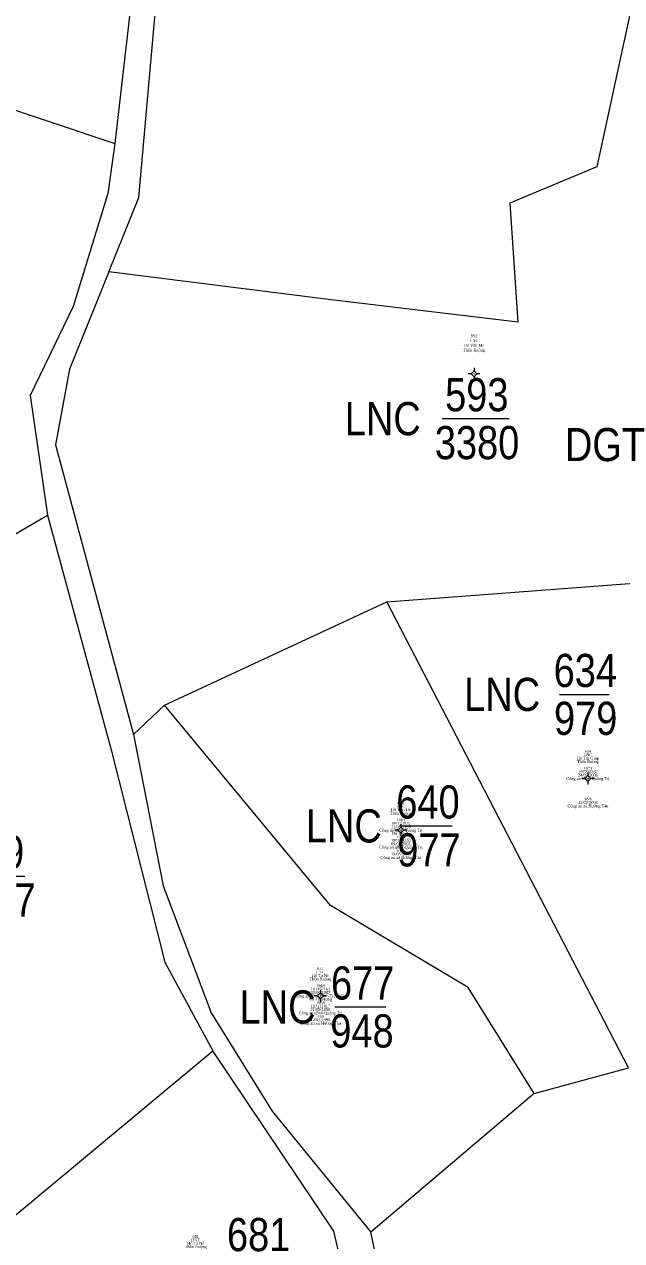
# Model space of a CAD drawing. Header units: metres. Extents: x 545779 to 547235, y 1841259 to 1843294.
# Drawn here: x 546232 to 546295.1, y 1842322.3 to 1842450.7 of the extents above; entities that cross this region are included whole.
import ezdxf
from ezdxf.enums import TextEntityAlignment as Align

# ---------------------------------------------------------------- set-up
doc = ezdxf.new("R2010")
doc.units = ezdxf.units.M
doc.header["$MEASUREMENT"] = 0
for name, color, linetype, lineweight in [('Level 10', 7, 'Continuous', 0), ('Level 11', 7, 'Continuous', 0), ('Level 13', 7, 'Continuous', 0), ('Level 15', 7, 'Continuous', 0), ('Level 23', 7, 'Continuous', 0)]:
    doc.layers.add(name, color=color, linetype=linetype, lineweight=lineweight)
doc.styles.add('Style-vnarialNarrowI', font='vnarialNarrowI.shx')
doc.styles.add('Style-Vntimei', font='Vntimei.shx')

# ---------------------------------------------------------------- blocks, each defined once
blk = doc.blocks.new('N_THUA_823')
at = {"layer": 'Level 13', "color": 230, "linetype": 'Continuous', "lineweight": 13, "flags": 128}
blk.add_lwpolyline([(-2.62, 0), (4.46, 0)], dxfattribs=at)
at = {"layer": 'Level 13', "color": 230, "linetype": 'Continuous', "lineweight": 0, "style": 'Style-vnarialNarrowI'}
blk.add_text('593', height=3.49998, dxfattribs=at).set_placement((1.029485, 0.78), align=Align.CENTER)
blk.add_text('LNC ', height=3.49998, dxfattribs=at).set_placement((-3.771418, -0.00001), align=Align.MIDDLE_RIGHT)
blk.add_text('3380', height=3.49998, dxfattribs=at).set_placement((1.059544, -0.78002), align=Align.TOP_CENTER)
blk = doc.blocks.new('N_THUA_871')
at = {"layer": 'Level 13', "color": 230, "linetype": 'Continuous', "lineweight": 13, "flags": 128}
blk.add_lwpolyline([(-2.84, 0), (2.41, 0)], dxfattribs=at)
at = {"layer": 'Level 13', "color": 230, "linetype": 'Continuous', "lineweight": 0, "style": 'Style-vnarialNarrowI'}
blk.add_text('634', height=3.49998, dxfattribs=at).set_placement((-0.112599, 0.78), align=Align.CENTER)
blk.add_text('LNC ', height=3.49998, dxfattribs=at).set_placement((-3.771418, -0.00001), align=Align.MIDDLE_RIGHT)
blk.add_text('979', height=3.49998, dxfattribs=at).set_placement((-0.07671, -0.78002), align=Align.TOP_CENTER)
blk = doc.blocks.new('N_THUA_876')
at = {"layer": 'Level 13', "color": 230, "linetype": 'Continuous', "lineweight": 13, "flags": 128}
blk.add_lwpolyline([(-2.61, 0), (4.52, 0)], dxfattribs=at)
at = {"layer": 'Level 13', "color": 230, "linetype": 'Continuous', "lineweight": 0, "style": 'Style-vnarialNarrowI'}
blk.add_text('639', height=3.49998, dxfattribs=at).set_placement((1.10329, 0.78), align=Align.CENTER)
blk.add_text('LNC ', height=3.49998, dxfattribs=at).set_placement((-3.771418, -0.00001), align=Align.MIDDLE_RIGHT)
blk.add_text('2357', height=3.49998, dxfattribs=at).set_placement((1.194126, -0.78002), align=Align.TOP_CENTER)
blk = doc.blocks.new('N_THUA_877')
at = {"layer": 'Level 13', "color": 230, "linetype": 'Continuous', "lineweight": 13, "flags": 128}
blk.add_lwpolyline([(-2.83, 0), (2.53, 0)], dxfattribs=at)
at = {"layer": 'Level 13', "color": 230, "linetype": 'Continuous', "lineweight": 0, "style": 'Style-vnarialNarrowI'}
blk.add_text('640', height=3.49998, dxfattribs=at).set_placement((-0.015308, 0.78), align=Align.CENTER)
blk.add_text('LNC ', height=3.49998, dxfattribs=at).set_placement((-3.771418, -0.00001), align=Align.MIDDLE_RIGHT)
blk.add_text('977', height=3.49998, dxfattribs=at).set_placement((0.089274, -0.78002), align=Align.TOP_CENTER)
blk = doc.blocks.new('N_THUA_919')
at = {"layer": 'Level 13', "color": 230, "linetype": 'Continuous', "lineweight": 13, "flags": 128}
blk.add_lwpolyline([(-2.84, 0), (2.54, 0)], dxfattribs=at)
at = {"layer": 'Level 13', "color": 230, "linetype": 'Continuous', "lineweight": 0, "style": 'Style-vnarialNarrowI'}
blk.add_text('677', height=3.49998, dxfattribs=at).set_placement((0.089274, 0.78), align=Align.CENTER)
blk.add_text('LNC ', height=3.49998, dxfattribs=at).set_placement((-3.771418, -0.00001), align=Align.MIDDLE_RIGHT)
blk.add_text('948', height=3.49998, dxfattribs=at).set_placement((0.018231, -0.78002), align=Align.TOP_CENTER)
blk = doc.blocks.new('N_THUA_1136')
at = {"layer": 'Level 13', "color": 230, "linetype": 'Continuous', "lineweight": 13, "flags": 128}
blk.add_lwpolyline([(0, 0), (6.57, 0)], dxfattribs=at)
at = {"layer": 'Level 13', "color": 230, "linetype": 'Continuous', "lineweight": 0, "style": 'Style-vnarialNarrowI'}
blk.add_text('881', height=3.49998, dxfattribs=at).set_placement((3.594692, 0.78), align=Align.CENTER)
blk.add_text('881', height=3.49998, dxfattribs=at).set_placement((3.594692, 0.78), align=Align.CENTER)
blk.add_text('DGT ', height=3.49998, dxfattribs=at).set_placement((0.070438, -0.00001), align=Align.MIDDLE_RIGHT)
blk.add_text('709', height=3.49998, dxfattribs=at).set_placement((3.42329, -0.78002), align=Align.TOP_CENTER)
blk = doc.blocks.new('CENTRD')
at = {"layer": 'Level 11', "linetype": 'Continuous', "lineweight": 0}
h = blk.add_hatch(color=3, dxfattribs=at)
edge = h.paths.add_edge_path()
edge.add_arc((-0.0025, 0), 1.500056, 0, 360)
at = {"layer": 'Level 11', "color": 3, "linetype": 'Continuous', "lineweight": 0}
for p, q in [((-6.200231, 0), (-12.600469, 0)), ((0, 6.200231), (-6.200231, 0)), ((-6.200231, 0), (0, -6.200231)), ((0, 12.600469), (0, 6.200231)), ((6.200231, 0), (0, 6.200231)), ((0, -6.200231), (6.200231, 0)), ((12.400462, 0), (6.200231, 0)), ((0, -6.200231), (0, -12.600469))]:
    blk.add_line(p, q, dxfattribs=at)

msp = doc.modelspace()

# ---------------------------------------------------------------- linework, layer by layer
at = {"layer": 'Level 10', "color": 7, "linetype": 'Continuous', "lineweight": 0, "flags": 128}
for points in [[(546240.96, 1842424.62), (546244.13, 1842432.46), (546249, 1842487.2)], [(546245.46, 1842471.83), (546241.59, 1842438.15)], [(546177.71, 1842468.32), (546214.35, 1842452.57), (546221.83, 1842444.76), (546241.59, 1842438.15)], [(546311.66, 1842465.57), (546306.22, 1842464.18), (546296.23, 1842453.08), (546292.47, 1842435.68), (546283.3, 1842431.84), (546284.14, 1842419.28), (546264.17, 1842421.67), (546240.96, 1842424.62)], [(546241.59, 1842438.15), (546240.85, 1842432.86), (546237.21, 1842420.95), (546232.65, 1842411.56), (546234.49, 1842398.89)], [(546240.96, 1842424.62), (546236.8, 1842414.31), (546235.33, 1842406.32), (546243.57, 1842375.74)], [(546213.46, 1842386.63), (546234.49, 1842398.89)], [(546234.49, 1842398.89), (546241.2, 1842374.14), (546246.86, 1842351.69), (546251.95, 1842342.33)], [(546270.31, 1842389.77), (546308.05, 1842392.61)], [(546246.85, 1842378.84), (546270.31, 1842389.77)], [(546295.84, 1842340.55), (546270.31, 1842389.77)], [(546243.57, 1842375.74), (546246.85, 1842378.84)], [(546285.85, 1842337.82), (546278.89, 1842349.03), (546264.37, 1842357.7), (546246.85, 1842378.84)], [(546243.57, 1842375.74), (546246.69, 1842359.75), (546251.75, 1842346.36), (546258.21, 1842335.95), (546268.61, 1842323.18)], [(546226.72, 1842321.35), (546251.95, 1842342.33)], [(546268.71, 1842306.28), (546264.73, 1842323.3), (546251.95, 1842342.33)], [(546285.85, 1842337.82), (546295.84, 1842340.55)], [(546285.85, 1842337.82), (546268.61, 1842323.18)], [(546305.4, 1842307.41), (546276.71, 1842294.07), (546271.76, 1842308.62), (546268.61, 1842323.18)]]:
    msp.add_lwpolyline(points, dxfattribs=at)
at = {"layer": 'Level 23', "color": 12, "linetype": 'Continuous', "lineweight": 0, "flags": 128}
for points in [[(546240.96, 1842424.62), (546244.13, 1842432.46), (546249, 1842487.2)], [(546245.46, 1842471.83), (546241.59, 1842438.15)], [(546241.59, 1842438.15), (546240.85, 1842432.86), (546237.21, 1842420.95), (546232.65, 1842411.56), (546234.49, 1842398.89)], [(546240.96, 1842424.62), (546236.8, 1842414.31), (546235.33, 1842406.32), (546243.57, 1842375.74)], [(546234.49, 1842398.89), (546241.2, 1842374.14), (546246.86, 1842351.69), (546251.95, 1842342.33)], [(546243.57, 1842375.74), (546246.69, 1842359.75), (546251.75, 1842346.36), (546258.21, 1842335.95), (546268.61, 1842323.18)], [(546268.71, 1842306.28), (546264.73, 1842323.3), (546251.95, 1842342.33)], [(546305.4, 1842307.41), (546276.71, 1842294.07), (546271.76, 1842308.62), (546268.61, 1842323.18)]]:
    msp.add_lwpolyline(points, dxfattribs=at)

# ---------------------------------------------------------------- block references
at = {"layer": 'Level 11', "color": 3, "linetype": 'Continuous', "lineweight": 0, "xscale": 0.049998, "yscale": 0.049998, "zscale": 0.049998}
for p in [(546279.52, 1842413.84), (546291.54, 1842371.09), (546271.79, 1842365.64), (546263.3, 1842348.14)]:
    msp.add_blockref('CENTRD', p, dxfattribs=at)
at = {"layer": 'Level 13', "color": 230, "linetype": 'Continuous', "lineweight": 0}
for name, p in [('N_THUA_823', (546278.78, 1842409.1)), ('N_THUA_1136', (546298.62, 1842406.36)), ('N_THUA_871', (546291.38, 1842379.98)), ('N_THUA_877', (546274.67, 1842366.09)), ('N_THUA_876', (546227.58, 1842360.79)), ('N_THUA_919', (546267.67, 1842346.97))]:
    msp.add_blockref(name, p, dxfattribs=at)

# ---------------------------------------------------------------- texts
at = {"layer": 'Level 13', "color": 230, "linetype": 'Continuous', "lineweight": 0, "style": 'Style-vnarialNarrowI'}
msp.add_text('681', height=3.5, dxfattribs=at).set_placement((546256.78, 1842321.18), align=Align.CENTER)
at = {"layer": 'Level 15', "color": 3, "linetype": 'Continuous', "lineweight": 0, "insert": (546279.52, 1842413.79), "char_height": 0.3, "attachment_point": 5, "style": 'Style-Vntimei'}
msp.add_mtext('593\\PLNC\\PHå V¨n Me\\PTh«n Ruéng\\P \\P \\P \\P \\P \\P \\P \\P \\P \\P \\P \\P \\P \\P', dxfattribs=at)
at = {"layer": 'Level 15', "color": 3, "linetype": 'Continuous', "lineweight": 0, "char_height": 0.3, "attachment_point": 5, "line_spacing_factor": 0.72, "style": 'Style-Vntimei'}
for s, insert in [('634\\PLNC\\PHå ThÞ Gióp\\PTh«n Ruéng\\P \\P1973\\P197236262\\P24/02/2006\\PC«ng an t∅nh Qu¶ng TrÞ\\P \\P \\P \\P \\P \\P38/6\\P15/02/2006\\PC«ng an x· H\xadíng T©n\\P', (546291.54, 1842371.04)), ('640\\PLNC\\PHå V¨n HÐ\\PTh«n Ruéng\\P \\P1983\\P197121832\\P21/09/1999\\PC«ng an t∅nh Qu¶ng TrÞ\\PHå ThÞ Ðn\\P1983\\P197159330\\P09/08/2001\\PC«ng an t∅nh Qu¶ng TrÞ\\P61/6\\P19/05/2005\\PC«ng an x· H\xadíng T©n\\P', (546271.79, 1842365.59)), ('677\\PLNC\\PHå Ta NÒ\\PTh«n Ruéng\\P \\P1949\\P191457162\\P30/06/1987\\PC«ng an t∅nh B×nh TrÞ Thiªn\\PHå ThÞ H\xadng\\P1968\\P197121817\\P21/09/1999\\PC«ng an t∅nh Qu¶ng TrÞ\\P33/6\\P12/01/1998\\PC«ng an x· H\xadíng T©n\\P', (546263.3, 1842348.09)), ('681\\PONT\\PHå Ta NÒ\\PTh«n Ruéng\\P \\P1949\\P191457162\\P30/06/1987\\PC«ng an t∅nh B×nh TrÞ Thiªn\\PHå ThÞ H\xadng\\P1968\\P197121817\\P21/09/1999\\PC«ng an t∅nh Qu¶ng TrÞ\\P33/6\\P12/01/1998\\PC«ng an x· H\xadíng T©n\\P', (546250.14, 1842319.8))]:
    msp.add_mtext(s, dxfattribs=dict(at, insert=insert))

doc.saveas('drawing.dxf')
